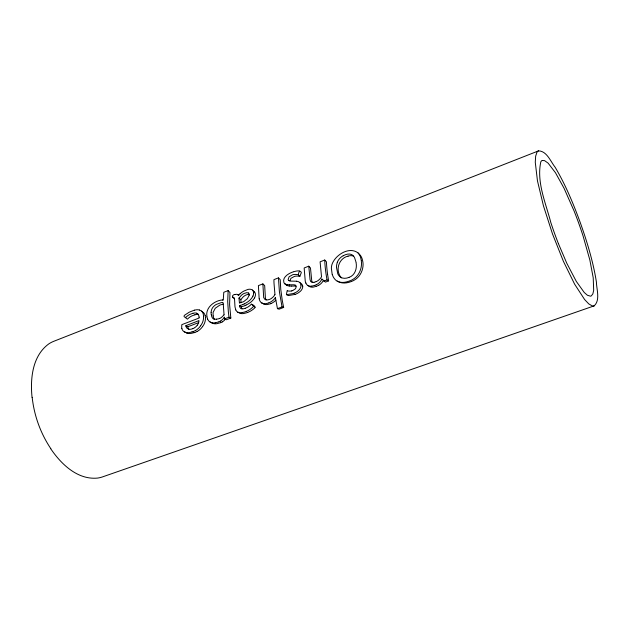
<?xml version="1.0" encoding="UTF-8"?>
<svg xmlns="http://www.w3.org/2000/svg" width="629" height="629" viewBox="0 0 629 629"><rect width="100%" height="100%" fill="white"/><g stroke="black" fill="none" stroke-linecap="round" stroke-linejoin="round"><path stroke-width="0.94" d="M234.35 298.547C231.008 297.195 232.502 294.482 235.057 294.482M253.613 293.444L253.613 292.902M211.124 312.291L211.195 311.591A11.519 9.663 -21.6 0 1 211.313 310.852L211.454 310.27A9.797 8.216 -21.6 0 1 212.578 307.77L212.956 307.251A10.622 8.908 -21.6 0 1 216.179 304.483L221.29 302.596A6.204 5.205 -21.6 0 1 222.375 302.573L222.642 302.612M228.146 290.598L227.706 301.488L228.343 311.78L229.019 317.189L230.827 318.054L229.601 304.593L229.97 292.556L228.146 290.598L223.775 292.296L223.248 300.167A1.769 1.486 -21.6 0 0 222.564 300.002M249.108 295.371L247.378 298.696L243.918 301.456A10.654 8.932 -21.6 0 1 242.912 301.951L239.704 302.911M287.154 290.732L286.399 294.631L288.216 295.583M299.915 276.265C296.691 275.997 299.671 268.025 301.338 272.585L299.915 276.265L297.438 276.068A10.968 9.199 -21.6 0 0 295.418 276.202L295.268 276.225A5.865 4.922 -21.6 0 0 294.356 276.446L290.944 278.309L289.89 280.801M337.364 262.285L337.333 262.364A17.415 14.609 -21.6 0 0 336.531 267.655L337.726 273.591A13.61 11.408 -21.6 0 0 338.764 275.471C340.965 278.836 345.62 278.859 348.977 277.381M321.789 279.158L321.482 279.819A10.119 8.484 -21.6 0 1 317.071 284.339L316.269 284.756M244.154 303.878A16.165 13.563 -21.6 0 0 252.795 296.511L252.929 296.078M323.282 280.542L323.015 281.061A10.064 8.444 -21.6 0 1 318.691 285.259M254.541 297.847L254.682 297.564A8.012 6.722 -21.6 0 0 255.445 294.859L255.39 293.979A5.024 4.214 -21.6 0 0 255.288 293.428L255.28 293.397A4.214 3.538 -21.6 0 0 254.407 291.911M274.952 294.553L274.008 283.176A143.396 120.257 -21.6 0 1 273.929 279.63L278.45 277.884L280.219 279.622L280.77 289.466L282.217 300.072A230.749 193.52 -21.6 0 0 283.671 307.447L279.095 309.177L277.452 308.65L275.384 297.462L275.125 297.926A7.399 6.204 -21.6 0 1 274.236 299.137A12.981 10.89 -21.6 0 1 270.619 301.991L270.022 302.321A9.356 7.847 -21.6 0 1 269.66 302.494L268.921 302.808M274.889 294.655L274.692 295.001A7.572 6.345 -21.6 0 1 274.236 295.669L273.945 296.031A11.676 9.789 -21.6 0 1 271.123 298.61A6.966 5.842 -21.6 0 1 270.045 299.184L269.574 299.388M224.246 317.299L223.24 318.667A10.19 8.547 -21.6 0 1 220.354 321.152M200.675 325.736L202.027 323.526A17.235 14.459 -21.6 0 0 203.497 318.565L203.56 316.552M239.437 302.966L238.996 298.13L241.379 295.284A9.907 8.311 -21.6 0 1 243.014 294.042L243.124 293.979A7.43 6.227 -21.6 0 1 244.005 293.507L246.694 292.666L248.4 292.941M197.27 325.201L197.938 324.155A8.948 7.509 -21.6 0 0 198.913 321.277L198.953 320.633L185.925 325.618L186.082 326.585M202.703 326.443L203.906 324.509A16.173 13.563 -21.6 0 0 205.384 319.729L205.447 317.661M240.993 302.62L240.836 299.616L243.211 296.849A10.033 8.413 -21.6 0 1 244.846 295.638L245.003 295.544A7.579 6.353 -21.6 0 1 245.837 295.111L247.401 294.521A5.559 4.662 -21.6 0 1 249.1 294.199M240.066 293.79L239.846 294.01A10.371 8.704 -21.6 0 0 239.075 294.867L238.438 295.449A4.112 3.452 -21.6 0 0 238.163 295.032M200.494 325.987L199.165 327.607A13.862 11.629 -21.6 0 1 195.336 330.642M197.16 325.35L196.397 326.254A8.916 7.477 -21.6 0 1 195.202 327.316L194.432 327.835M224.026 314.854L221.77 317.15A10.976 9.207 -21.6 0 1 221.086 317.669L220.983 317.739A4.568 3.829 -21.6 0 1 220.213 318.18L219.953 318.29M202.412 326.836L201.036 328.464A14.058 11.786 -21.6 0 1 197.207 331.428M251.388 303.988C258 311.025 254.077 303.61 250.94 304.546A7.941 6.66 -21.6 0 1 250.421 305.112L250.161 305.364A11.558 9.694 -21.6 0 1 246.993 307.502L245.381 308.218M225.308 319.257L225.096 319.508A10.292 8.633 -21.6 0 1 222.179 321.969M253.573 306.307L253 306.952A9.506 7.973 -21.6 0 1 252.543 307.408L252.009 307.896A19.523 16.37 -21.6 0 1 250.774 308.878L249.839 309.531A17.934 15.041 -21.6 0 1 248.274 310.498L246.324 311.402M255.295 307.306L254.769 307.88A9.498 7.965 -21.6 0 1 254.313 308.328L253.778 308.8A19.609 16.44 -21.6 0 1 252.772 309.594L251.49 310.482A18.225 15.285 -21.6 0 1 250.043 311.355L248.219 312.204M194.408 310.121L189.219 312.204L184.729 315.113A8.043 6.746 -21.6 0 0 184.321 315.475C182.992 316.867 186.05 318.313 186.852 316.403A13.712 11.503 -21.6 0 1 189.942 314.398L192.938 313.242M220.339 321.128L219.938 321.348A7.745 6.494 -21.6 0 1 219.474 321.576L218.9 321.82M222.116 321.977L221.66 322.221A7.91 6.636 -21.6 0 1 221.298 322.394L220.622 322.677M318.706 285.275L316.796 286.164M343.261 255.759C346.375 253.896 351.108 252.811 353.624 256.2A12.053 10.111 -21.6 0 1 354.52 257.528L356.014 262.112M195.265 330.657L193.378 331.53M193.968 328.102L192.851 328.613M197.136 331.452L195.383 332.261M271.571 303.288L272.349 302.879A13.256 11.118 -21.6 0 0 275.817 300.222M316.057 284.858L315.027 285.291M271.327 303.398L270.525 303.736M244.209 304.011L242.849 304.585M246.018 305.183L244.665 305.757M292.744 290.559L295.536 288.719L296.228 286.62A2.917 2.445 -21.6 0 0 295.433 285.299L295.245 285.22M316.112 281.658L316.489 281.493A6.762 5.669 -21.6 0 0 317.48 280.951L317.582 280.888A11.723 9.836 -21.6 0 0 320.515 278.246L320.672 278.065A8.177 6.864 -21.6 0 0 321.136 277.389L321.513 276.744L320.098 261.813L324.737 260.021L326.427 261.821A177.119 148.546 -21.6 0 0 327.638 274.637M316.002 281.698L315.302 281.941A8.743 7.336 -21.6 0 1 314.61 282.146L314.146 282.248M294.12 293.224L293.554 293.452M295.237 294.356L295.795 294.128A18.147 15.222 -21.6 0 0 296.723 293.719L297.407 293.373A12.407 10.402 -21.6 0 0 298.767 292.548L299.388 292.092A7.831 6.565 -21.6 0 0 302.785 286.038M349.048 277.358C355.071 275.392 357.209 268.347 356.093 262.608M349.976 280.833L351.139 280.345A14.286 11.982 -21.6 0 0 352.649 279.567C359.167 275.934 362.414 267.915 361.298 260.689M351.564 281.415L352.633 280.974A14.53 12.187 -21.6 0 0 353.765 280.416C360.37 277.027 364.018 269.118 362.87 261.868M192.765 328.652L192.065 328.888A5.339 4.482 -21.6 0 1 188.165 329.061M50.737 448.76C61.123 464.076 77.438 479.935 97.416 478.095A22.267 18.673 -21.6 0 0 102.598 476.868L594.153 305.867C600.483 300.143 596.551 289.434 596.402 282.004C593.186 261.782 587.171 242.11 580.355 222.839C573.373 203.733 565.542 184.808 555.155 167.267C550.658 161.645 546.908 151.046 538.566 150.866L53.764 341.303A22.345 18.736 -21.6 0 0 48.692 343.969C32.346 355.928 30.145 378.682 32.048 397.339M265.509 298.492A7.147 5.999 -21.6 0 1 265.399 297.973L264.675 285.613L262.875 283.891L258.393 285.621L259.164 298.814M312.236 282.091A7.996 6.707 -21.6 0 1 311.764 281.006L310.474 267.97L308.76 266.185L304.161 267.962L305.246 281.108A13.146 11.023 -21.6 0 0 305.387 281.737L305.883 283.113M185.925 325.618L187.843 326.75L198.607 322.638M224.341 317.15L224.577 318.879L229.019 317.189M323.817 281.139L327.017 279.921L328.629 280.896L325.437 282.114L321.875 278.954M230.827 318.054L226.393 319.736L224.577 318.879M277.452 308.65L282.036 306.921L283.671 307.447M351.068 281.611C346.807 283.262 341.712 283.844 337.671 281.257M349.472 281.021L346.579 281.894A13.012 10.913 -21.6 0 1 337.537 281.43M219.702 318.384L218.955 318.644A12.336 10.347 -21.6 0 1 218.153 318.887L216.557 319.194M246.002 311.52L244.72 311.96A16.967 14.231 -21.6 0 1 244.209 312.118L242.283 312.566M247.771 312.369L246.497 312.81A17.659 14.813 -21.6 0 1 245.986 312.967L244.068 313.423A7.634 6.408 -21.6 0 1 240.074 313.36A5.244 4.395 -21.6 0 1 239.539 313.03L237.896 312.181A4.985 4.175 -21.6 0 0 238.312 312.361M218.593 321.938L215.275 322.826M220.347 322.779L216.856 323.683A8.24 6.911 -21.6 0 1 212.146 323.133M245.168 308.289L243.675 308.721A5.221 4.379 -21.6 0 1 243.156 308.808A3.68 3.09 -21.6 0 1 241.174 308.58M242.55 304.703L241.033 305.183A12.674 10.63 -21.6 0 1 240.545 305.301L239.468 305.513L239.539 305.993A7.902 6.628 -21.6 0 0 239.633 306.472M244.209 305.93L242.896 306.339A12.659 10.622 -21.6 0 1 242.456 306.449L241.292 306.693L239.468 305.513M292.65 290.598L292.233 290.732A6.204 5.205 -21.6 0 1 291.494 290.928L291.447 290.936M314.885 285.346L311.78 286.156M316.458 286.297L313.258 287.115A6.188 5.189 -21.6 0 1 309.523 286.572M193.307 331.554L192.081 331.97M268.614 302.934L266.94 303.445A8.46 7.092 -21.6 0 1 266.712 303.493L265.58 303.665A6.416 5.378 -21.6 0 1 261.947 303.044M270.273 303.823L267.262 304.554A6.408 5.378 -21.6 0 1 263.685 303.996M194.911 332.434L193.96 332.757M295.174 294.38L288.562 295.559M293.177 271.893C288.617 273.324 282.138 277.232 283.899 282.531A4.206 3.53 -21.6 0 0 284.67 283.616M293.373 293.515L286.871 294.608M348.057 256.121C340.006 257.969 335.925 267.38 339.33 274.669A11.055 9.27 -21.6 0 0 341.649 277.861M293.594 271.759L296 271.146A14.381 12.061 -21.6 0 1 297.839 270.902L299.546 270.863M194.841 314.783L191.853 315.931A13.995 11.739 -21.6 0 0 188.771 317.904L187.418 319.147L185.5 317.684M542.284 160.505L544.549 160.615L548.126 163.155L555.454 172.708L564.071 188.315L574.112 211.045A555.273 465.696 -21.6 0 1 583.091 236.032L589.86 260.044L593.21 277.766L593.69 290.268L592.832 293.947L591.284 295.889A2.021 1.698 -21.6 0 1 590.482 296.173L587.439 295.268L584.239 292.477L576.298 281.391L566.76 263.181L558.387 243.58M313.973 282.279L313.934 282.279A3.593 3.011 -21.6 0 1 311.103 281.768M223.153 304.153L220.142 304.986A16.873 14.152 -21.6 0 0 219.812 305.128L215.283 308.218L213.2 312.212A10.945 9.183 -21.6 0 0 213.074 312.928L213.113 315.923M291.376 286.093L295.229 286.038A6.282 5.268 -21.6 0 1 295.921 286.085M291.227 286.093L289.285 286.022M289.647 284.788L293.507 284.788A4.372 3.664 -21.6 0 1 295.221 285.141M289.568 284.788L287.61 284.693M222.564 300.002C217.209 300.025 208.946 304.64 207.216 311.151A14.31 11.998 -21.6 0 0 206.87 312.684L206.752 313.706A13.594 11.401 -21.6 0 0 206.737 313.95L206.917 316.788M232.51 296.919L234.004 297.564L234.546 299.373M296.432 281.21L291.526 281.132A5.637 4.733 -21.6 0 1 288.617 280.471M298.177 274.669L295.866 274.433A10.748 9.018 -21.6 0 0 293.672 274.543L293.578 274.558A5.716 4.796 -21.6 0 0 292.611 274.779L289.12 276.744L288.161 279.402A2.422 2.029 -21.6 0 0 288.577 280.322M287.311 290.771L287.885 290.905A8.091 6.785 -21.6 0 0 291.361 290.975M199.393 310.05L200.399 310.443A5.928 4.969 -21.6 0 1 201.351 311.025L203.348 312.613M187.418 333.181L184.486 331.884M185.516 332.316L185.012 332.136M196.492 313.218L197.05 313.478A4.812 4.033 -21.6 0 1 197.341 313.651M186.742 332.945L185.697 332.379M211.989 322.96L210.495 322.221L210.935 322.418A8.216 6.888 -21.6 0 0 215.236 322.795M210.526 322.237L210.117 322.017M337.624 281.234L337.23 281.021M223.169 302.777L224.058 314.822M262.159 303.107L263.59 303.893M307.896 285.487L309.452 286.439M286.447 285.055L284.764 283.687M238.996 298.13L240.836 299.616M252.52 290.26L254.391 291.927M238.635 295.441L237.99 294.867M299.829 282.61L301.197 283.577A4.332 3.632 -21.6 0 1 301.535 283.86A4.607 3.86 -21.6 0 1 302.455 285.503L302.557 286.069M357.987 252.882L359.969 254.863A15.827 13.272 -21.6 0 1 362.241 259.195L362.776 261.302M235.796 309.948L234.987 306.842L234.554 299.498M207.594 319.115L206.941 316.953M265.658 298.909L265.8 299.231A4.269 3.577 -21.6 0 0 266.193 299.829M263.905 297.816L264.07 298.177A4.23 3.546 -21.6 0 0 265.234 299.451M241.591 308.053L241.693 308.289A4.026 3.373 -21.6 0 0 241.992 308.8M239.783 306.96L239.932 307.306A3.672 3.082 -21.6 0 0 240.986 308.477M332.175 274.417L331.373 268.174A21.52 18.044 -21.6 0 1 331.562 266.295L331.687 265.619A18.044 15.135 -21.6 0 1 331.939 264.581C334.919 255.303 348.906 246.081 357.964 252.858A12.887 10.803 -21.6 0 1 359.175 254.383L359.694 255.264A19.491 16.346 -21.6 0 1 360.669 257.717L361.25 260.351M181.844 328.542L181.734 328.094A8.602 7.218 -21.6 0 1 181.671 327.733L181.812 324.658L199.196 317.999L199.118 317.142M205.188 315.648L205.431 317.338M282.036 306.921L279.41 291.754L278.45 277.884M328.629 280.896L327.623 274.645M327.017 279.921L326.152 274.676A186.86 156.715 -21.6 0 1 324.713 260.021M241.292 306.693L241.355 307.156A7.281 6.101 -21.6 0 0 241.45 307.612M211.234 314.712L211.116 313.344A18.485 15.505 -21.6 0 1 211.124 312.291M187.851 326.821L188 327.67A4.521 3.798 -21.6 0 0 188.857 329.171M300.866 285.008L300.756 284.339A4.985 4.175 -21.6 0 0 299.836 282.602M249.115 294.356L249.139 294.797A6.534 5.48 -21.6 0 1 249.123 295.229M203.537 316.072L203.293 314.303A8.366 7.013 -21.6 0 0 201.532 311.08M253.613 292.87L253.589 292.509A5.409 4.537 -21.6 0 0 253.495 291.958L253.456 291.832A4.529 3.798 -21.6 0 0 252.536 290.244M308.76 266.185L310.073 279.787A6.549 5.496 -21.6 0 0 311.127 281.721M262.875 283.891L263.637 296.841A7.32 6.141 -21.6 0 0 263.74 297.32M253.629 293.444A8.468 7.1 -21.6 0 1 252.913 296.078M237.841 312.196A6.29 5.276 -21.6 0 1 235.859 309.979M242.212 312.519A7.454 6.251 -21.6 0 1 238.273 312.44M235.081 294.553A3.601 3.019 -21.6 0 1 238.124 294.687M240.05 293.774A14.97 12.556 -21.6 0 1 244.241 290.897L247.771 289.489A5.543 4.655 -21.6 0 1 252.638 290.126M254.619 297.879A16.275 13.649 -21.6 0 1 245.963 305.034M248.565 292.996A2.956 2.485 -21.6 0 1 249.076 294.364M268.945 299.546A4.592 3.853 -21.6 0 1 265.249 299.632M261.853 303.115A8.185 6.864 -21.6 0 1 259.258 298.799M294.12 293.224A17.47 14.656 -21.6 0 0 295.056 292.807L295.732 292.461A11.629 9.75 -21.6 0 0 297.721 291.156L298.311 290.645A8.004 6.707 -21.6 0 0 301.071 284.984M287.563 284.63A6.369 5.339 -21.6 0 1 284.709 283.742M289.301 285.967A6.353 5.323 -21.6 0 1 286.399 285.118M296.432 281.234A6.715 5.63 -21.6 0 1 299.428 282.24M210.07 322.032A8.098 6.793 -21.6 0 1 207.656 319.123M214.418 319.178A8.507 7.131 -21.6 0 1 213.168 315.915M216.549 319.155A5.229 4.387 -21.6 0 1 213.475 318.824M213.27 318.879A7.918 6.636 -21.6 0 1 211.415 314.689M307.856 285.527A7.336 6.156 -21.6 0 1 305.922 283.097M311.725 286.14A6.266 5.26 -21.6 0 1 307.856 285.558M187.466 328.597A4.607 3.86 -21.6 0 1 186.098 326.577M192.961 313.328A5.457 4.576 -21.6 0 1 196.515 313.163M197.498 313.761A4.175 3.499 -21.6 0 1 197.844 314.068M192.01 331.813A9.616 8.067 -21.6 0 1 185.461 332.474M194.44 310.215A8.342 6.998 -21.6 0 1 199.424 309.979M194.864 314.846A5.905 4.953 -21.6 0 1 198.135 314.586M203.426 312.582A7.76 6.502 -21.6 0 1 205.14 315.656M193.889 332.599A9.891 8.295 -21.6 0 1 187.363 333.331M184.439 331.947A7.108 5.96 -21.6 0 1 181.891 328.535M197.938 314.013A7.752 6.502 -21.6 0 1 199.047 317.15M337.026 281.139A15.701 13.162 -21.6 0 1 332.309 274.378M348.081 256.168A7.045 5.913 -21.6 0 1 353.459 256.105M337.309 262.277A12.572 10.544 -21.6 0 1 343.222 255.696M594.161 305.906A3.098 2.602 -21.6 0 1 592.219 305.859L588.775 303.901L584.632 299.561L574.623 284.174L563.403 261.326L552.498 233.933L543.44 205.801L537.457 180.83L535.271 162.298L535.656 156.149L536.969 152.265A3.239 2.713 -21.6 0 1 538.542 150.818M558.387 243.58A557.703 467.724 -21.6 0 1 550.823 222.548C545.799 203.025 536.38 182.19 540.814 161.842A2.956 2.477 -21.6 0 1 542.253 160.458M50.839 448.705A162.431 136.226 -21.6 0 1 32.173 397.316"/></g></svg>
